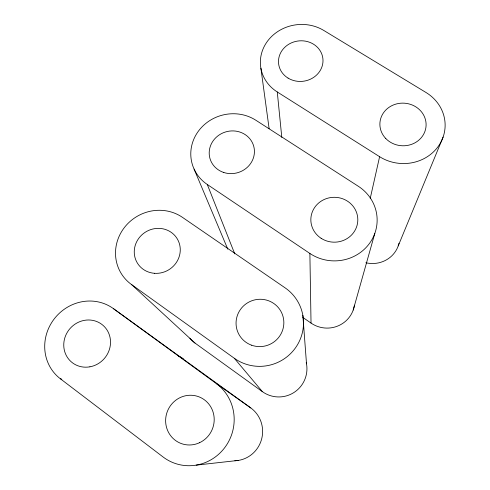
<?xml version="1.0" encoding="UTF-8"?>
<svg xmlns="http://www.w3.org/2000/svg" width="490" height="490" viewBox="0 0 490 490"><rect width="100%" height="100%" fill="white"/><g stroke="black" fill="none" stroke-linecap="round" stroke-linejoin="round"><path stroke-width="0.73" d="M370.226 198.413L379.609 156.696A42.042 38.771 3.9 0 0 438.176 146.504A42.042 38.771 3.9 0 0 425.926 92.439L323.792 30.46A40.535 36.915 -7.4 0 0 267.718 40.884A40.535 36.915 -7.4 0 0 277.273 91.973L281.805 137.47M353.216 310.029L374.832 233.369M398.217 245.9L443.107 137.084M196.184 465.132L238.563 460.392M234.833 460.759A29.094 28.371 -78.9 0 0 261.341 440.081A29.094 28.371 -78.9 0 0 250.831 407.968L113.417 308.633A43.984 41.423 -49.6 0 0 53.992 319.204A43.984 41.423 -49.6 0 0 60.368 378.776L61.832 379.199M277.273 91.973L379.609 156.696M207.301 184.491L309.876 253.446A42.71 40.805 0.5 0 0 369.619 243.242A42.71 40.805 0.5 0 0 358.3 186.261L255.878 120.258A41.313 38.643 -15.6 0 0 198.72 130.738A41.313 38.643 -15.6 0 0 207.301 184.491L234.753 253.869M302.851 317.428L311.034 323.082A27.801 27.189 7.6 0 0 354.454 305.178M113.417 308.633L216.164 383.462L250.831 407.968M234.318 358.276A43.567 42.936 -24.9 0 0 295.329 348.059A43.567 42.936 -24.9 0 0 285.088 287.838L182.452 217.352A42.446 40.296 -32.3 0 0 124.123 227.881A42.446 40.296 -32.3 0 0 131.59 284.598L234.318 358.276L262.401 391.663A28.175 28.095 -68 0 0 306.226 362.392M131.59 284.598L195.002 343.067L262.401 391.663M60.368 378.776L163.146 457.023A45.429 43.953 -67.8 0 0 225.339 446.819A45.429 43.953 -67.8 0 0 216.164 383.462M194.077 169.056L227.789 249.159M260.894 68.22L269.139 128.748M302.857 315.364L306.513 363.831M309.876 253.446L311.034 323.082M398.989 243.248A27.526 26.289 8.2 0 1 365.877 262.75M195.002 343.067A27.685 26.975 -38.1 0 1 189.869 338.198M178.476 356.046A28.402 27.397 -57 0 1 183.419 358.888M288.065 78.1A22.295 20.298 -7.4 0 0 322.928 62.304A22.295 20.298 -7.4 0 0 291.244 42.942A22.295 20.298 -7.4 0 0 288.065 78.1M385.783 138.523A23.122 21.321 3.9 0 0 424.959 131.32A23.122 21.321 3.9 0 0 398.241 103.537A23.122 21.321 3.9 0 0 385.783 138.523M223.777 172.486A22.724 21.254 -15.6 0 0 254.145 148.133A22.724 21.254 -15.6 0 0 217.523 136.183A22.724 21.254 -15.6 0 0 223.777 172.486M321.134 238.299A23.489 22.442 0.4 0 0 357.755 221.388A23.489 22.442 0.4 0 0 324.092 199.534A23.489 22.442 0.4 0 0 321.134 238.299M154.436 273.298A23.342 22.16 -32.3 0 0 178.446 241.117A23.342 22.16 -32.3 0 0 138.891 238.165A23.342 22.16 -32.3 0 0 154.436 273.298M251.646 345.223A23.961 23.612 -24.9 0 0 283.514 318.702A23.961 23.612 -24.9 0 0 244.7 304.878A23.961 23.612 -24.9 0 0 251.646 345.223M89.897 366.82A24.188 22.779 -49.5 0 0 105.865 328.355A24.188 22.779 -49.5 0 0 65.648 335.577A24.188 22.779 -49.5 0 0 89.897 366.82M199.577 442.697A24.984 24.169 -67.8 0 0 204.385 399.803A24.984 24.169 -67.8 0 0 165.785 417.848A24.984 24.169 -67.8 0 0 199.577 442.697"/></g></svg>
